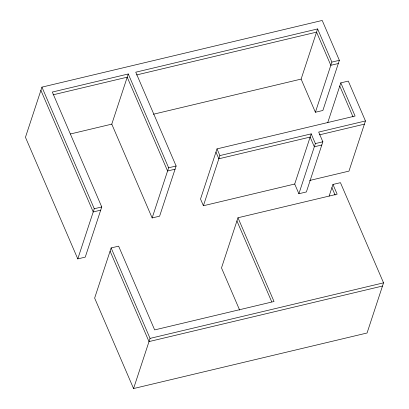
<?xml version="1.0" encoding="UTF-8"?>
<svg xmlns="http://www.w3.org/2000/svg" width="409" height="409" viewBox="0 0 409 409"><rect width="100%" height="100%" fill="white"/><g stroke="black" fill="none" stroke-linecap="round" stroke-linejoin="round"><path stroke-width="0.61" d="M41.943 87.132L25.455 137.291L77.776 258.902L85.261 257.118L101.754 206.959L52.311 92.051L128.273 73.978L168.631 167.782L152.143 217.941L159.622 216.162L176.115 166.003L135.757 72.199L317.609 28.932L331.878 62.096L315.39 112.255L322.87 110.476L339.363 60.317L322.21 20.45L41.943 87.132L94.269 208.738L77.776 258.902M152.143 217.941L111.78 124.137L128.273 73.978M332.962 184.449L337.144 194.168L237.982 217.757L274.02 301.51L154.658 329.91L118.62 246.157L111.136 247.936L94.643 298.095L133.564 388.55L367.057 332.998L383.545 282.839L340.446 182.67L332.962 184.449L329.138 196.08M133.564 388.55L150.057 338.391L111.136 247.936M309.572 180.487L348.964 171.115L365.452 120.952L348.299 81.089L340.815 82.869L355.089 116.033L217.01 148.886L200.522 199.045L203.406 205.742L294.705 184.024L311.198 133.861L219.894 155.584L203.406 205.742M237.982 217.757L221.494 267.915L239.638 310.088M315.39 112.255L301.116 79.09L317.609 28.932M365.452 120.952L318.683 132.081L322.859 141.795L306.372 191.959L298.887 193.738L315.375 143.579L311.198 133.861M327.691 122.792L340.815 82.869M53.114 94.811L127.219 77.178L167.578 170.982L175.062 169.203M136.565 74.954L316.556 32.132L330.825 65.297L338.309 63.518M331.878 62.096L339.363 60.317M70.404 133.983L111.78 124.137M153.401 114.234L301.116 79.09M168.631 167.782L176.115 166.003M319.475 134.842L364.404 124.157M315.375 143.579L322.859 141.795M321.806 145.001L314.327 146.78L310.145 137.066L218.841 158.789L215.962 152.087M94.269 208.738L101.754 206.959M100.701 210.16L93.216 211.944L40.89 90.333M150.057 338.391L383.545 282.839M382.497 286.039L149.004 341.592L110.082 251.136M339.767 86.069L353.033 116.908M331.909 187.649L335.109 195.083M294.705 184.024L298.887 193.738M217.01 148.886L219.894 155.584M236.934 220.957L271.709 301.786"/></g></svg>
